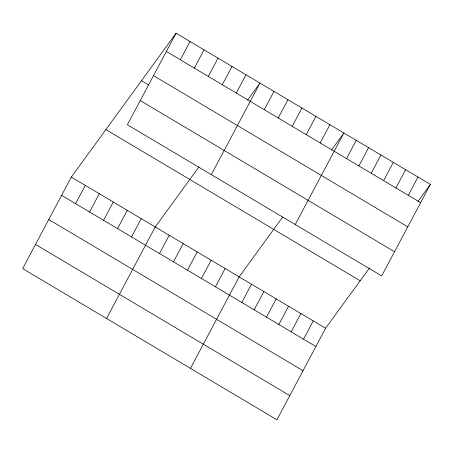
<?xml version="1.0" encoding="UTF-8"?>
<svg xmlns="http://www.w3.org/2000/svg" width="453" height="453" viewBox="0 0 453 453"><rect width="100%" height="100%" fill="white"/><g stroke="black" fill="none" stroke-linecap="round" stroke-linejoin="round"><path stroke-width="0.68" d="M176.07 33.211L127.401 124.745L381.681 275.922L430.35 184.388L176.07 33.211L71.319 177.078L22.65 268.612L276.93 419.789L325.599 328.255L369.563 267.882M75.594 203.652L85.306 185.39M89.581 211.97L99.292 193.703M180.345 59.785L190.056 41.523M103.567 220.283L113.278 202.021M194.331 68.103L204.043 49.841M117.553 228.601L127.259 210.334M208.312 76.415L218.023 58.154M131.534 236.913L141.245 218.652M222.298 84.734L232.01 66.466M106.563 318.499L155.232 226.964L198.799 167.129M236.285 93.046L245.996 74.785M159.507 253.544L169.218 235.283M211.313 174.631L259.982 83.097L247.638 100.056M173.493 261.857L183.205 243.595M264.258 109.677L273.969 91.415M187.48 270.175L197.191 251.908M278.244 117.99L287.955 99.728M201.466 278.487L211.177 260.226M292.225 126.308L301.936 108.046M215.447 286.806L225.158 268.538M306.211 134.62L315.922 116.359M190.475 368.391L239.144 276.857L282.712 217.015M320.197 142.938L329.909 124.671M241.783 302.462L251.494 284.201M295.226 224.524L343.895 132.989L331.551 149.943M254.139 309.807L263.844 291.539M346.534 158.595L356.245 140.334M266.489 317.145L276.2 298.884M358.884 165.94L368.595 147.672M278.838 324.49L288.55 306.228M371.234 173.284L380.945 155.017M291.188 331.834L300.9 313.572M383.589 180.622L393.3 162.361M303.538 339.178L313.25 320.911M395.939 187.967L405.65 169.705M408.289 195.311L418 177.049M418.006 201.347L430.35 184.388M166.359 51.472L420.639 202.655M153.499 75.651L407.785 226.834M141.5 80.685L148.799 85.022M140.254 100.566L394.535 251.743M105.889 129.598L360.169 280.781M71.319 177.078L325.599 328.255M61.608 195.339L315.888 346.522M48.754 219.518L303.034 370.701M35.504 244.433L289.79 395.611"/></g></svg>
